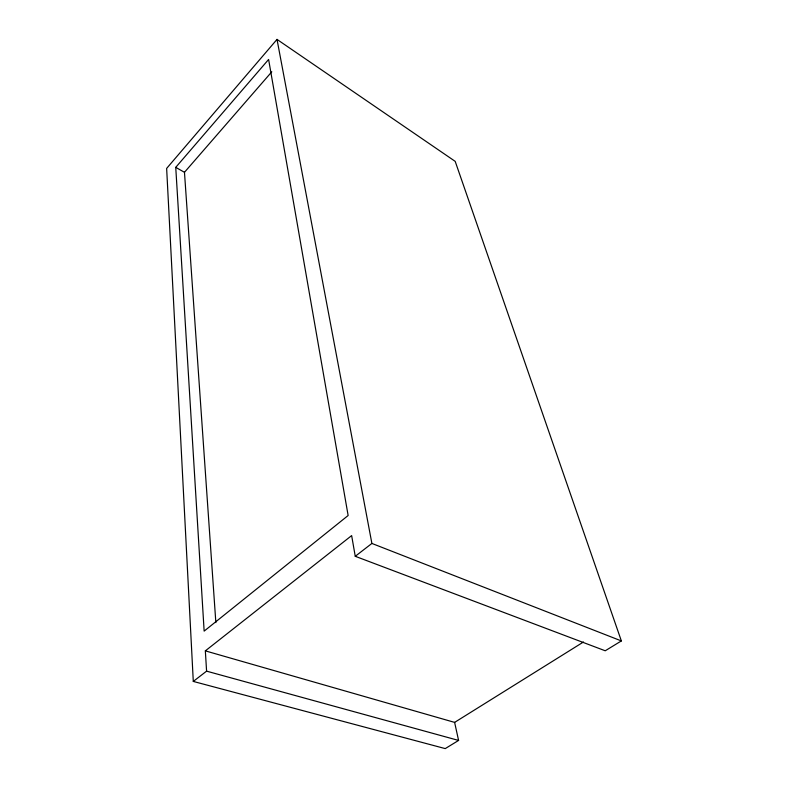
<?xml version="1.0" encoding="UTF-8"?>
<svg xmlns="http://www.w3.org/2000/svg" width="788" height="788" viewBox="0 0 788 788"><rect width="100%" height="100%" fill="white"/><g stroke="black" fill="none" stroke-linecap="round" stroke-linejoin="round"><path stroke-width="1.18" d="M205.343 650.868L351.645 535.594L355.25 556.298L605.233 650.78L621.358 640.92L455.188 161.363L277.012 39.4L166.642 168.415L193.287 681.423L445.24 748.6L458.586 740.434L454.617 722.389L205.343 650.868L206.584 671.149L193.287 681.423M175.744 167.352L268.609 59.455L348.138 515.51L204.141 631.119L175.744 167.352L184.471 172.306L215.853 622.609M184.471 172.306L271.801 71.787M355.25 556.298L371.887 543.444L621.358 640.92M454.617 722.389L583.475 641.993M206.584 671.149L458.586 740.434M277.012 39.4L371.887 543.444"/></g></svg>
